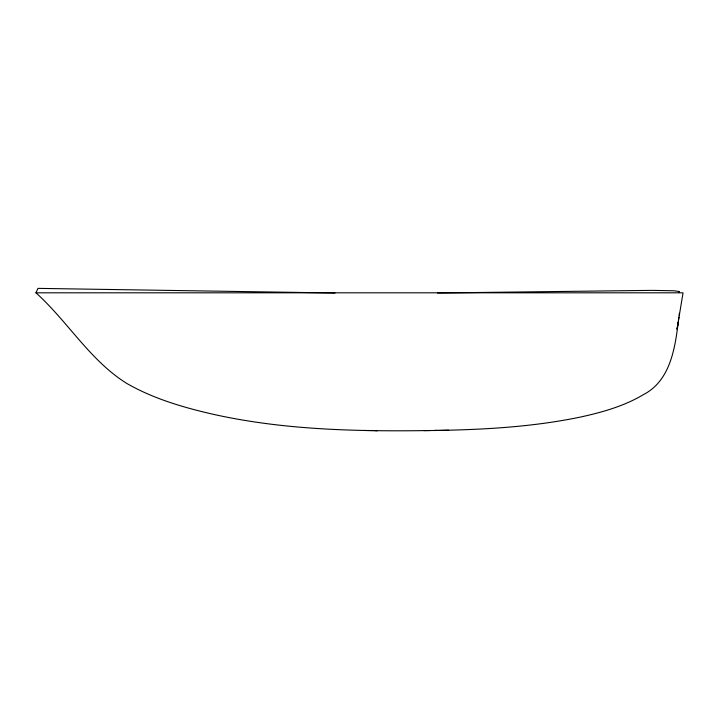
<?xml version="1.0" encoding="UTF-8"?>
<svg xmlns="http://www.w3.org/2000/svg" width="719" height="719" viewBox="0 0 719 719"><rect width="100%" height="100%" fill="white"/><g stroke="black" fill="none" stroke-linecap="round" stroke-linejoin="round"><path stroke-width="1.08" d="M679.131 315.246L679.347 313.295M678.403 321.06L678.898 317.187M430.295 430.546C357.28 431.571 283.484 430.133 211.934 414.009C182.455 407.206 152.967 398.497 126.589 383.326C89.947 360.39 67.721 321.429 35.95 292.813L37.972 288.373L334.964 292.993M678.916 292.049L679.428 291.546L673.748 290.764L651.54 290.377L437.565 292.993M35.95 292.813L683.05 292.813L677.019 329.248L678.278 322.031C674.961 349.039 670.036 381.061 643.128 394.803C623.795 406.289 601.875 412.373 580.071 417.146C532.267 427.032 483.312 429.692 434.6 430.492L448.728 430.214M434.6 430.492L436.712 430.456L424.147 430.6M375.147 430.609L377.484 430.618L364.416 430.474"/></g></svg>
